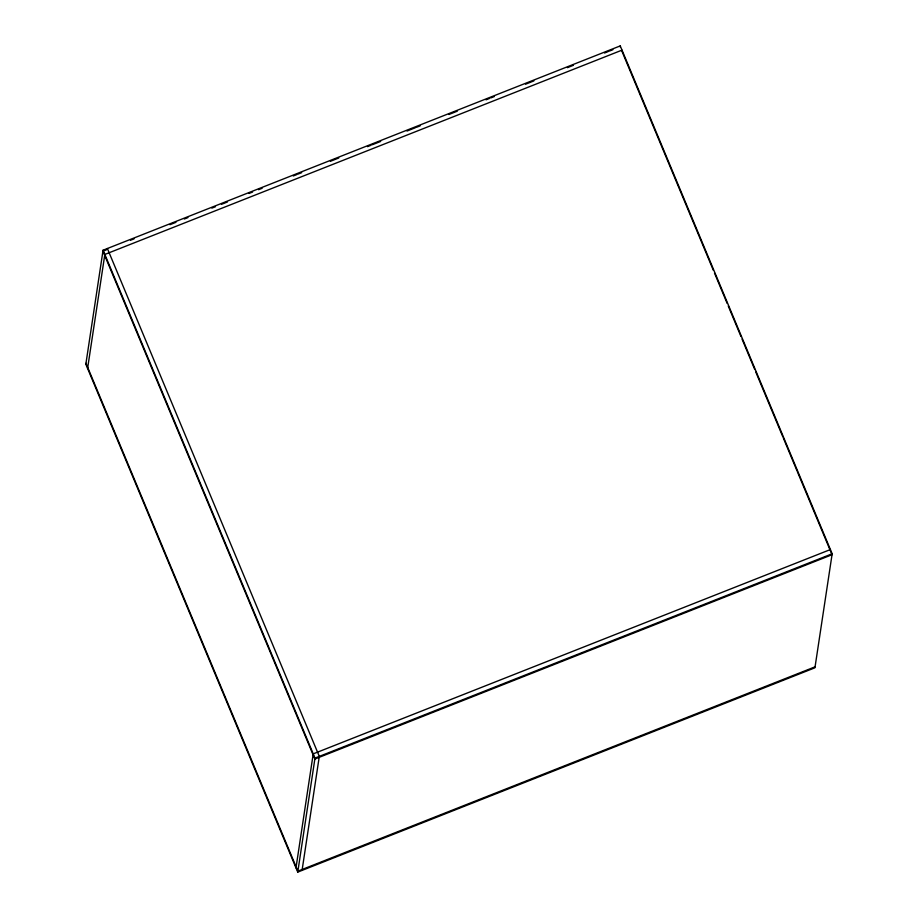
<?xml version="1.0" encoding="UTF-8"?>
<svg xmlns="http://www.w3.org/2000/svg" width="918" height="918" viewBox="0 0 918 918"><rect width="100%" height="100%" fill="white"/><g stroke="black" fill="none" stroke-linecap="round" stroke-linejoin="round"><path stroke-width="1.38" d="M103.068 250.212L85.833 364.216L297.753 872.1L814.932 667.788L832.167 553.784L620.247 45.9L103.068 250.212L314.989 758.096L297.753 872.1M87.589 368.451L104.836 254.447L622.014 50.134M295.986 867.866L313.222 753.862L830.411 549.549M302.056 870.402L319.303 756.386L107.383 248.514M620.109 46.852L620.247 45.9M106.522 249.742L102.931 251.165L314.851 759.037L832.029 554.724L797.18 471.221M130.459 240.286L134.051 238.864M169.968 224.68L175.958 222.317M184.334 219L187.926 217.577M211.874 208.122L215.466 206.699M221.445 204.335L227.434 201.971M248.985 193.457L252.576 192.046M258.555 189.682L262.146 188.259M293.278 175.958L296.87 174.546M298.063 174.076L301.655 172.653M330.388 161.304L338.765 157.988M367.498 146.639L371.09 145.228M372.295 144.746L380.672 141.441M407.007 131.033L415.384 127.728M416.588 127.246L420.18 125.835M448.913 114.486L457.29 111.17M486.024 99.821L489.615 98.398M490.809 97.928L494.4 96.505M525.532 84.215L533.909 80.899M567.427 67.657L573.417 65.293M604.537 53.003L608.129 51.58M609.334 51.11L612.926 49.687M314.989 758.096L832.167 553.784M815.069 666.835L297.891 871.148L85.971 363.276M621.761 50.823L655.498 131.676M655.98 132.823L713.389 270.397M714.479 273.013L727.171 303.433M728.272 306.073L740.964 336.504M742.054 339.109L754.768 369.564M755.835 372.134L782.916 437.014M783.398 438.196L796.709 470.085"/></g></svg>
